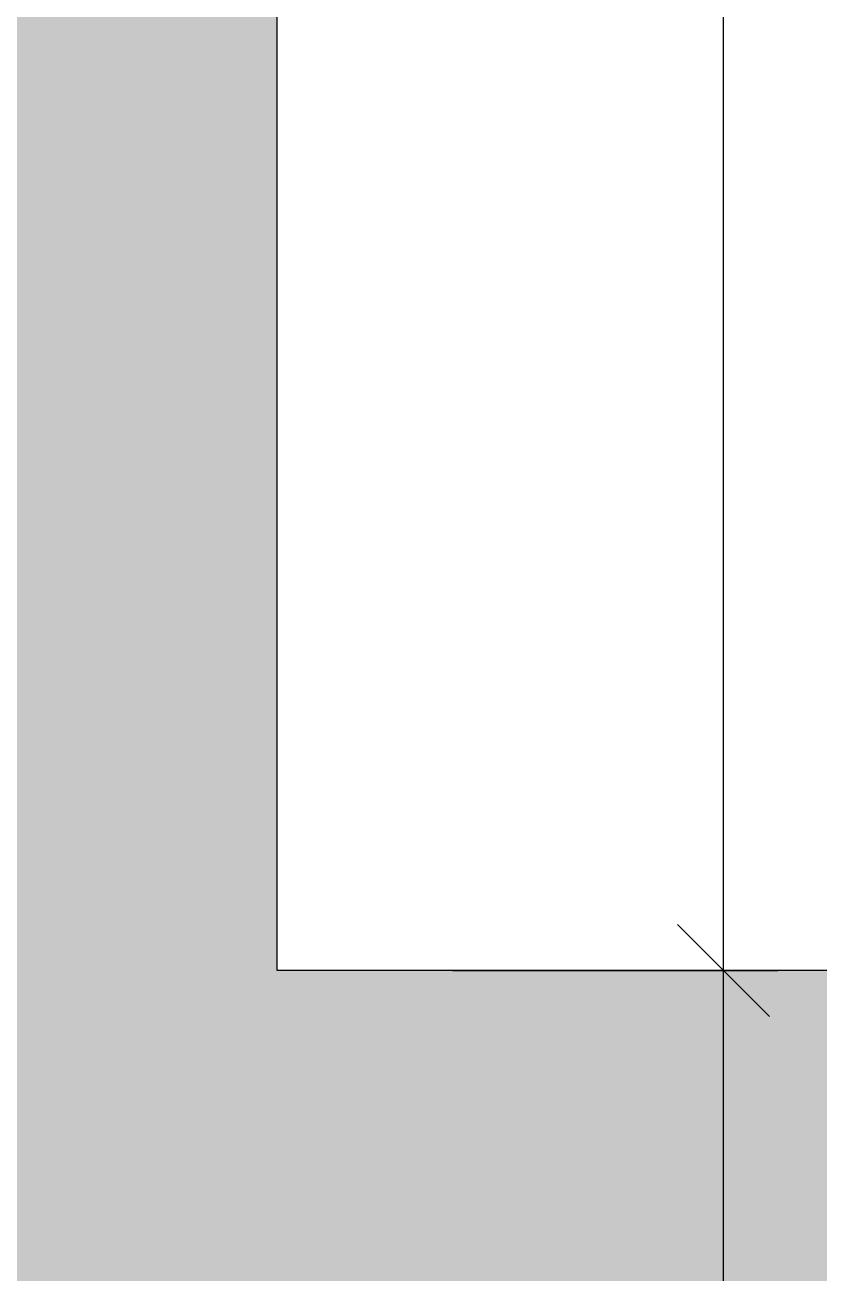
# Model space of a CAD drawing. Header units: metres. Extents: x -220 to 294, y -29 to 18.
# Drawn here: x 1.884 to 2.617, y -9.579 to -8.427 of the extents above; entities that cross this region are included whole.
import ezdxf

# ---------------------------------------------------------------- set-up
doc = ezdxf.new("R2010")
doc.units = ezdxf.units.M
doc.header["$MEASUREMENT"] = 0
for name, color, linetype in [('Olculendirme', 7, 'Continuous'), ('Rota', 7, 'Continuous'), ('Tarama', 7, 'Continuous')]:
    doc.layers.add(name, color=color, linetype=linetype)

msp = doc.modelspace()

# ---------------------------------------------------------------- hatches: boundary and pattern name
at = {"layer": 'Tarama', "linetype": 'Continuous', "lineweight": -3}
h = msp.add_hatch(dxfattribs=at)
h.set_pattern_fill('ANSI33', color=58, scale=0.4, style=0)
h.paths.add_polyline_path([(-5.683, -7.8), (-5.683, -8.5), (1.867, -8.5), (1.867, -10), (4.567, -10), (4.567, -8.5), (8.9658, -8.5), (8.9658, -8.2), (13.217, -8.2), (13.4194, -8.2), (13.4194, -7.8), (4.297, -7.8), (4.317, -9.3), (2.117, -9.3), (2.117, -7.8)])

# ---------------------------------------------------------------- linework, layer by layer
at = {"layer": 'Olculendirme', "color": 47, "linetype": 'Continuous', "lineweight": -3}
for points in [[(2.5292, -10.33), (2.5292, 14.33)], [(2.2792, -9.3), (2.5792, -9.3)]]:
    msp.add_lwpolyline(points, dxfattribs=at)
at = {"layer": 'Olculendirme', "color": 59, "linetype": 'Continuous', "lineweight": -3}
msp.add_lwpolyline([(2.4867, -9.2576), (2.5716, -9.3424)], dxfattribs=at)
at = {"layer": 'Rota', "color": 7, "linetype": 'Continuous', "lineweight": -3}
for points in [[(2.117, -9.3), (2.117, -7.8)], [(4.317, -9.3), (2.117, -9.3)]]:
    msp.add_lwpolyline(points, dxfattribs=at)

doc.saveas('drawing.dxf')
